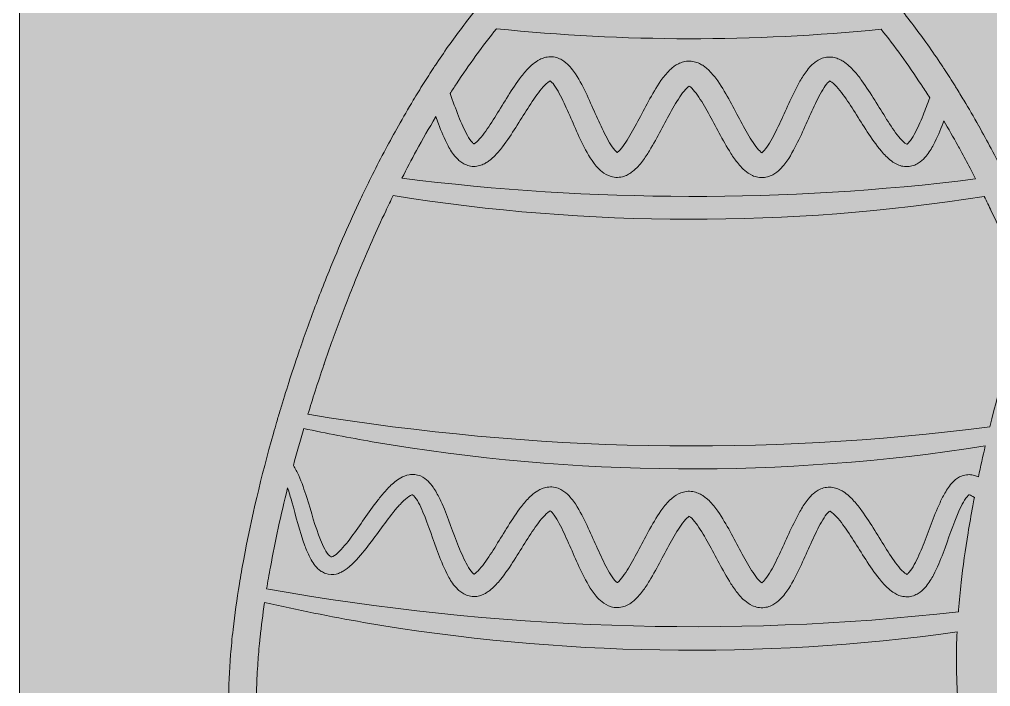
# Model space of a CAD drawing. Extents: x 254 to 755, y -942 to -58.
# Drawn here: x 254 to 423, y -826.3 to -710.1 of the extents above; entities that cross this region are included whole.
import ezdxf

# ---------------------------------------------------------------- set-up
doc = ezdxf.new("R2010")
doc.units = 0
doc.header["$MEASUREMENT"] = 0
doc.layers.add('Layer 1', color=7, linetype='Continuous', lineweight=0)

# ---------------------------------------------------------------- blocks, each defined once
blk = doc.blocks.new('Block_0')
at = {"layer": 'Layer 1', "true_color": 0xffdab2, "transparency": 33554687}
h = blk.add_hatch(color=41, dxfattribs=at)
h.dxf.hatch_style = 2
edge = h.paths.add_edge_path()
edge.add_spline(control_points=[(504.39, -90.05), (515.28, -90.05), (523.35, -98.96), (523.81, -109.5), (524.28, -120), (514.54, -128.94), (504.39, -128.94), (493.48, -128.94), (485.4, -120.03), (484.94, -109.5), (484.47, -99), (494.22, -90.05), (504.39, -90.05)], knot_values=[0, 0, 0, 0, 1, 1, 1, 2, 2, 2, 3, 3, 3, 4, 4, 4, 4], degree=3, periodic=0)
edge = h.paths.add_edge_path()
edge.add_spline(control_points=[(754.9, -238.7), (753.66, -204.71), (725.72, -177.56), (691.46, -177.56), (691.46, -177.56), (685.55, -177.56), (685.55, -177.56), (684.32, -146.16), (658.48, -121.11), (626.8, -121.11), (626.8, -121.11), (584.65, -121.11), (584.65, -121.11), (576.14, -84.71), (543.5, -57.62), (504.49, -57.62), (465.5, -57.62), (432.86, -84.71), (424.35, -121.11), (424.35, -121.11), (382.2, -121.11), (382.2, -121.11), (365.97, -121.11), (351.26, -127.7), (340.62, -138.33), (330.53, -148.44), (324.08, -162.27), (323.46, -177.56), (323.46, -177.56), (317.54, -177.56), (317.54, -177.56), (300, -177.56), (284.14, -184.66), (272.64, -196.16), (261.65, -207.14), (254.7, -222.09), (254.1, -238.7), (254.07, -239.48), (254.05, -240.25), (254.05, -241.05), (254.05, -241.05), (254.05, -914.85), (254.05, -914.85), (254.05, -930.06), (266.36, -942.38), (281.57, -942.38), (281.57, -942.38), (727.43, -942.38), (727.43, -942.38), (742.64, -942.38), (754.95, -930.06), (754.95, -914.85), (754.95, -914.85), (754.95, -241.05), (754.95, -241.05), (754.95, -240.25), (754.93, -239.48), (754.9, -238.7)], knot_values=[0, 0, 0, 0, 1, 1, 1, 2, 2, 2, 3, 3, 3, 4, 4, 4, 5, 5, 5, 6, 6, 6, 7, 7, 7, 8, 8, 8, 9, 9, 9, 10, 10, 10, 11, 11, 11, 12, 12, 12, 13, 13, 13, 14, 14, 14, 15, 15, 15, 16, 16, 16, 17, 17, 17, 18, 18, 18, 19, 19, 19, 19], degree=3, periodic=0)
at = {"layer": 'Layer 1'}
for points, knots in [([(754.9, -238.7), (753.66, -204.71), (725.72, -177.56), (691.46, -177.56), (691.46, -177.56), (685.55, -177.56), (685.55, -177.56), (684.32, -146.16), (658.48, -121.11), (626.8, -121.11), (626.8, -121.11), (584.65, -121.11), (584.65, -121.11), (576.14, -84.71), (543.5, -57.62), (504.49, -57.62), (465.5, -57.62), (432.86, -84.71), (424.35, -121.11), (424.35, -121.11), (382.2, -121.11), (382.2, -121.11), (365.97, -121.11), (351.26, -127.7), (340.62, -138.33), (330.53, -148.44), (324.08, -162.27), (323.46, -177.56), (323.46, -177.56), (317.54, -177.56), (317.54, -177.56), (300, -177.56), (284.14, -184.66), (272.64, -196.16), (261.65, -207.14), (254.7, -222.09), (254.1, -238.7), (254.07, -239.48), (254.05, -240.25), (254.05, -241.05), (254.05, -241.05), (254.05, -914.85), (254.05, -914.85), (254.05, -930.06), (266.36, -942.38), (281.57, -942.38), (281.57, -942.38), (727.43, -942.38), (727.43, -942.38), (742.64, -942.38), (754.95, -930.06), (754.95, -914.85), (754.95, -914.85), (754.95, -241.05), (754.95, -241.05), (754.95, -240.25), (754.93, -239.48), (754.9, -238.7)], [0, 0, 0, 0, 1, 1, 1, 2, 2, 2, 3, 3, 3, 4, 4, 4, 5, 5, 5, 6, 6, 6, 7, 7, 7, 8, 8, 8, 9, 9, 9, 10, 10, 10, 11, 11, 11, 12, 12, 12, 13, 13, 13, 14, 14, 14, 15, 15, 15, 16, 16, 16, 17, 17, 17, 18, 18, 18, 19, 19, 19, 19]), ([(717.95, -817.91), (717.76, -816.03), (717.52, -814.08), (717.24, -812.13), (716.17, -804.46), (714.44, -796.06), (712.17, -787.43), (712.06, -786.98), (711.94, -786.54), (711.82, -786.09), (711.48, -784.81), (711.12, -783.51), (710.75, -782.22), (710.59, -781.66), (710.43, -781.1), (710.27, -780.53), (710.27, -780.53), (709.77, -778.84), (709.77, -778.84), (709.71, -778.64), (709.64, -778.44), (709.59, -778.23), (709.53, -778.03), (709.46, -777.83), (709.41, -777.63), (709.07, -776.5), (708.71, -775.33), (708.31, -774.07), (708.18, -773.67), (708.05, -773.27), (707.93, -772.87), (707.31, -770.95), (706.67, -769.03), (706.02, -767.15), (705.82, -766.57), (705.61, -765.99), (705.41, -765.41), (704.86, -763.86), (704.31, -762.33), (703.73, -760.8), (701.2, -754.01), (698.45, -747.49), (695.59, -741.42), (695.38, -740.99), (695.18, -740.57), (694.98, -740.14), (694.51, -739.17), (694.03, -738.2), (693.56, -737.25), (692.77, -735.66), (691.97, -734.11), (691.15, -732.59), (690.49, -731.33), (689.77, -730.02), (689.02, -728.68), (689.01, -728.66), (689, -728.65), (688.99, -728.63), (688.14, -727.12), (687.28, -725.65), (686.43, -724.22), (685.97, -723.47), (685.53, -722.74), (685.08, -722.02), (685.02, -721.92), (684.95, -721.82), (684.89, -721.72), (684.28, -720.74), (683.67, -719.78), (683.06, -718.86), (682.96, -718.7), (682.86, -718.55), (682.75, -718.39), (682.69, -718.28), (682.61, -718.18), (682.55, -718.07), (680.94, -715.65), (679.33, -713.37), (677.7, -711.23), (676.84, -710.09), (675.97, -708.99), (675.11, -707.92), (663.24, -693.39), (650.97, -686.04), (638.52, -686.04), (624.37, -686.04), (612, -695.67), (602.03, -707.81), (601.15, -708.89), (600.28, -710), (599.43, -711.12), (597.78, -713.28), (596.21, -715.5), (594.72, -717.73), (594.54, -717.98), (594.38, -718.24), (594.21, -718.49), (593.59, -719.42), (593, -720.35), (592.42, -721.28), (591.8, -722.25), (591.21, -723.22), (590.63, -724.19), (589.72, -725.7), (588.85, -727.19), (588.02, -728.67), (587.26, -730.03), (586.53, -731.38), (585.83, -732.69), (585.02, -734.21), (584.26, -735.69), (583.54, -737.12), (583.06, -738.09), (582.59, -739.04), (582.15, -739.97), (581.91, -740.45), (581.68, -740.94), (581.45, -741.42), (579.96, -744.57), (578.5, -747.86), (577.08, -751.24), (576.66, -750.07), (576.24, -748.91), (575.81, -747.74), (573.1, -740.49), (570.13, -733.39), (566.95, -726.67), (565.54, -723.69), (563.93, -720.46), (562.13, -717.07), (561.38, -715.67), (560.61, -714.25), (559.8, -712.81), (558.39, -710.32), (556.9, -707.77), (555.31, -705.23), (554.48, -703.91), (553.63, -702.58), (552.76, -701.26), (549.63, -696.57), (546.21, -691.95), (542.49, -687.67), (542.49, -687.67), (546.36, -678.42), (546.36, -678.42), (546.36, -678.42), (546.38, -678.39), (546.38, -678.39), (548.71, -673.02), (552.26, -663.41), (552.92, -661.61), (555.06, -664.06), (557.41, -666.15), (559.89, -667.39), (566.19, -670.54), (566.64, -660.64), (566.64, -660.64), (567.99, -632.28), (556.74, -629.58), (556.74, -629.58), (539.19, -622.83), (526.58, -632.73), (526.58, -632.73), (521.91, -635.76), (517.59, -654.21), (515.06, -667.88), (511.66, -666.83), (508.13, -666.25), (504.5, -666.25), (499.44, -666.25), (494.58, -667.37), (489.96, -669.34), (480.87, -636.37), (468.11, -614.09), (457.49, -604.94), (444.43, -593.69), (442.63, -613.04), (442.63, -613.04), (440.57, -642.62), (458.21, -685.32), (461.3, -692.54), (461.44, -692.86), (461.66, -693.11), (461.92, -693.3), (453.39, -704.43), (446.65, -716.96), (442.06, -726.67), (439.97, -731.08), (437.97, -735.65), (436.08, -740.32), (435.48, -741.81), (434.89, -743.3), (434.31, -744.81), (433.49, -746.94), (432.69, -749.09), (431.92, -751.25), (430.5, -747.86), (429.04, -744.58), (427.55, -741.42), (427.35, -740.99), (427.14, -740.57), (426.94, -740.14), (426.47, -739.17), (425.99, -738.2), (425.52, -737.25), (424.73, -735.66), (423.93, -734.11), (423.12, -732.59), (422.45, -731.33), (421.73, -730.02), (420.98, -728.68), (420.97, -728.66), (420.96, -728.65), (420.95, -728.63), (420.11, -727.12), (419.24, -725.65), (418.39, -724.22), (417.94, -723.47), (417.49, -722.74), (417.04, -722.02), (416.98, -721.92), (416.91, -721.82), (416.85, -721.72), (416.24, -720.74), (415.63, -719.78), (415.02, -718.86), (414.92, -718.7), (414.82, -718.55), (414.72, -718.39), (414.65, -718.28), (414.58, -718.18), (414.51, -718.07), (412.91, -715.65), (411.29, -713.37), (409.66, -711.23), (408.8, -710.09), (407.93, -708.99), (407.07, -707.92), (395.2, -693.39), (382.93, -686.04), (370.48, -686.04), (356.33, -686.04), (343.96, -695.67), (334, -707.81), (333.11, -708.89), (332.24, -710), (331.39, -711.12), (329.74, -713.28), (328.17, -715.5), (326.68, -717.73), (326.51, -717.98), (326.34, -718.24), (326.17, -718.49), (325.56, -719.42), (324.96, -720.35), (324.38, -721.28), (323.76, -722.25), (323.17, -723.22), (322.59, -724.19), (321.69, -725.7), (320.82, -727.19), (319.99, -728.67), (319.22, -730.03), (318.49, -731.38), (317.79, -732.69), (316.98, -734.21), (316.22, -735.69), (315.5, -737.12), (315.02, -738.09), (314.55, -739.04), (314.11, -739.97), (313.87, -740.45), (313.64, -740.94), (313.41, -741.42), (311.53, -745.41), (309.68, -749.63), (307.92, -753.97), (307.36, -755.37), (306.8, -756.76), (306.29, -758.1), (305.27, -760.73), (304.32, -763.33), (303.45, -765.81), (303.32, -766.17), (303.2, -766.53), (303.07, -766.89), (302.72, -767.91), (302.37, -768.94), (302.03, -769.96), (301.73, -770.87), (301.42, -771.79), (301.12, -772.71), (300.61, -774.3), (300.12, -775.89), (299.64, -777.48), (299.58, -777.67), (299.52, -777.86), (299.47, -778.06), (299.23, -778.8), (299.01, -779.55), (298.8, -780.29), (298.61, -780.92), (298.43, -781.55), (298.25, -782.19), (296.13, -789.69), (294.37, -797.11), (293.07, -804.1), (292.79, -805.6), (292.54, -807.04), (292.32, -808.38), (291.89, -811.08), (291.52, -813.75), (291.22, -816.33), (291.04, -817.94), (290.9, -819.36), (290.8, -820.69), (290.57, -823.55), (290.45, -826.29), (290.45, -828.85), (290.45, -837.06), (291.67, -845.15), (294.08, -852.9), (294.63, -854.68), (295.25, -856.46), (295.94, -858.22), (297.09, -861.19), (298.44, -864.1), (299.94, -866.91), (300.15, -867.31), (300.36, -867.71), (300.59, -868.11), (301.06, -868.97), (301.57, -869.84), (302.09, -870.71), (302.63, -871.6), (303.18, -872.48), (303.76, -873.36), (303.99, -873.97), (304.25, -874.58), (304.57, -875.2), (304.92, -875.86), (305.3, -876.54), (305.98, -877.2), (306.17, -877.36), (306.36, -877.53), (306.57, -877.67), (306.72, -877.75), (306.85, -877.84), (307, -877.91), (307, -877.92), (307, -877.92), (307, -877.92), (308.29, -879.62), (309.64, -881.25), (311.05, -882.83), (312.13, -884.04), (313.24, -885.22), (314.39, -886.36), (329.22, -901.07), (349.27, -909.52), (370.48, -909.52), (390.7, -909.52), (410.01, -901.87), (424.85, -887.99), (425.34, -887.53), (425.83, -887.07), (426.3, -886.59), (427.49, -885.43), (428.63, -884.23), (429.74, -883), (431.13, -881.46), (432.45, -879.88), (433.69, -878.26), (433.69, -878.26), (433.69, -878.25), (433.69, -878.25), (433.89, -878), (434.08, -877.75), (434.27, -877.5), (434.7, -876.95), (435.1, -876.39), (435.5, -875.83), (451.52, -896.54), (476.49, -909.89), (504.5, -909.89), (532.34, -909.89), (557.18, -896.71), (573.19, -876.21), (573.42, -876.54), (573.68, -876.88), (574.02, -877.2), (574.21, -877.36), (574.4, -877.53), (574.61, -877.67), (574.76, -877.75), (574.89, -877.84), (575.03, -877.91), (575.03, -877.92), (575.04, -877.92), (575.04, -877.92), (576.33, -879.62), (577.67, -881.25), (579.08, -882.83), (580.17, -884.04), (581.28, -885.22), (582.43, -886.36), (597.26, -901.07), (617.3, -909.52), (638.52, -909.52), (658.73, -909.52), (678.04, -901.87), (692.89, -887.99), (693.38, -887.53), (693.86, -887.07), (694.34, -886.59), (695.52, -885.43), (696.67, -884.23), (697.78, -883), (699.17, -881.46), (700.49, -879.88), (701.73, -878.26), (701.73, -878.26), (701.73, -878.25), (701.73, -878.25), (701.93, -878), (702.12, -877.75), (702.31, -877.5), (703.22, -876.31), (704.09, -875.09), (704.92, -873.85), (705.58, -872.87), (706.22, -871.87), (706.82, -870.85), (706.99, -870.58), (707.16, -870.31), (707.32, -870.04), (707.32, -870.03), (707.32, -870.03), (707.32, -870.02), (707.91, -869.04), (708.47, -868.05), (709, -867.05), (714.2, -857.34), (717.4, -846.58), (718.29, -835.39), (718.46, -833.31), (718.54, -831.15), (718.55, -828.99), (718.55, -828.99), (718.55, -828.85), (718.55, -828.85), (718.55, -825.54), (718.35, -821.86), (717.95, -817.91)], [0, 0, 0, 0, 1, 1, 1, 2, 2, 2, 3, 3, 3, 4, 4, 4, 5, 5, 5, 6, 6, 6, 7, 7, 7, 8, 8, 8, 9, 9, 9, 10, 10, 10, 11, 11, 11, 12, 12, 12, 13, 13, 13, 14, 14, 14, 15, 15, 15, 16, 16, 16, 17, 17, 17, 18, 18, 18, 19, 19, 19, 20, 20, 20, 21, 21, 21, 22, 22, 22, 23, 23, 23, 24, 24, 24, 25, 25, 25, 26, 26, 26, 27, 27, 27, 28, 28, 28, 29, 29, 29, 30, 30, 30, 31, 31, 31, 32, 32, 32, 33, 33, 33, 34, 34, 34, 35, 35, 35, 36, 36, 36, 37, 37, 37, 38, 38, 38, 39, 39, 39, 40, 40, 40, 41, 41, 41, 42, 42, 42, 43, 43, 43, 44, 44, 44, 45, 45, 45, 46, 46, 46, 47, 47, 47, 48, 48, 48, 49, 49, 49, 50, 50, 50, 51, 51, 51, 52, 52, 52, 53, 53, 53, 54, 54, 54, 55, 55, 55, 56, 56, 56, 57, 57, 57, 58, 58, 58, 59, 59, 59, 60, 60, 60, 61, 61, 61, 62, 62, 62, 63, 63, 63, 64, 64, 64, 65, 65, 65, 66, 66, 66, 67, 67, 67, 68, 68, 68, 69, 69, 69, 70, 70, 70, 71, 71, 71, 72, 72, 72, 73, 73, 73, 74, 74, 74, 75, 75, 75, 76, 76, 76, 77, 77, 77, 78, 78, 78, 79, 79, 79, 80, 80, 80, 81, 81, 81, 82, 82, 82, 83, 83, 83, 84, 84, 84, 85, 85, 85, 86, 86, 86, 87, 87, 87, 88, 88, 88, 89, 89, 89, 90, 90, 90, 91, 91, 91, 92, 92, 92, 93, 93, 93, 94, 94, 94, 95, 95, 95, 96, 96, 96, 97, 97, 97, 98, 98, 98, 99, 99, 99, 100, 100, 100, 101, 101, 101, 102, 102, 102, 103, 103, 103, 104, 104, 104, 105, 105, 105, 106, 106, 106, 107, 107, 107, 108, 108, 108, 109, 109, 109, 110, 110, 110, 111, 111, 111, 112, 112, 112, 113, 113, 113, 114, 114, 114, 115, 115, 115, 116, 116, 116, 117, 117, 117, 118, 118, 118, 119, 119, 119, 120, 120, 120, 121, 121, 121, 122, 122, 122, 123, 123, 123, 124, 124, 124, 125, 125, 125, 126, 126, 126, 127, 127, 127, 128, 128, 128, 129, 129, 129, 130, 130, 130, 131, 131, 131, 132, 132, 132, 133, 133, 133, 134, 134, 134, 135, 135, 135, 136, 136, 136, 137, 137, 137, 138, 138, 138, 139, 139, 139, 140, 140, 140, 141, 141, 141, 142, 142, 142, 143, 143, 143, 144, 144, 144, 145, 145, 145, 146, 146, 146, 147, 147, 147, 148, 148, 148, 149, 149, 149, 150, 150, 150, 151, 151, 151, 151]), ([(330.09, -721.35), (331.21, -719.64), (332.34, -718.01), (333.49, -716.44), (334.68, -714.8), (335.87, -713.23), (337.07, -711.75), (359.3, -714.05), (381.76, -714.08), (403.99, -711.85), (405.16, -713.3), (406.33, -714.83), (407.49, -716.44), (408.65, -718.04), (409.8, -719.71), (410.95, -721.46), (410.99, -721.52), (411.03, -721.58), (411.07, -721.64), (411.53, -722.34), (411.99, -723.06), (412.45, -723.79), (412.06, -724.8), (411.69, -725.81), (411.29, -726.8), (410.82, -727.98), (410.32, -729.14), (409.76, -730.16), (409.48, -730.67), (409.18, -731.13), (408.89, -731.47), (408.74, -731.65), (408.6, -731.78), (408.51, -731.84), (408.49, -731.85), (408.48, -731.86), (408.46, -731.86), (408.39, -731.83), (408.27, -731.76), (408.13, -731.65), (407.81, -731.4), (407.42, -731), (407.06, -730.56), (406.33, -729.67), (405.64, -728.6), (404.95, -727.53), (403.57, -725.36), (402.27, -723.07), (400.64, -720.8), (400.23, -720.23), (399.77, -719.66), (399.27, -719.1), (398.76, -718.53), (398.19, -717.96), (397.36, -717.43), (397.25, -717.36), (397.16, -717.3), (397.04, -717.24), (397.04, -717.24), (396.67, -717.06), (396.67, -717.06), (396.43, -716.93), (396.12, -716.85), (395.81, -716.78), (395.52, -716.69), (395.12, -716.69), (394.78, -716.69), (394.43, -716.71), (394.02, -716.78), (393.71, -716.91), (393.42, -717.02), (393.09, -717.16), (392.88, -717.32), (392.88, -717.32), (392.52, -717.55), (392.52, -717.55), (392.41, -717.63), (392.33, -717.71), (392.23, -717.79), (392.23, -717.79), (391.96, -718.04), (391.96, -718.04), (391.96, -718.04), (391.72, -718.28), (391.72, -718.28), (391.57, -718.44), (391.42, -718.61), (391.3, -718.76), (390.77, -719.41), (390.38, -720.04), (390.01, -720.66), (389.64, -721.28), (389.33, -721.9), (389.01, -722.51), (388.4, -723.74), (387.85, -724.96), (387.3, -726.15), (386.76, -727.35), (386.22, -728.52), (385.66, -729.65), (385.11, -730.77), (384.51, -731.85), (383.88, -732.67), (383.65, -732.98), (383.38, -733.23), (383.22, -733.35), (383.04, -733.22), (382.73, -732.91), (382.45, -732.56), (382.12, -732.17), (381.78, -731.68), (381.46, -731.17), (380.16, -729.12), (379.01, -726.75), (377.72, -724.41), (377.06, -723.22), (376.38, -722.03), (375.55, -720.83), (375.11, -720.24), (374.66, -719.63), (374.05, -719.02), (374.05, -719.02), (373.54, -718.57), (373.54, -718.57), (373.34, -718.41), (373.15, -718.27), (372.94, -718.12), (372.69, -717.98), (372.46, -717.85), (372.18, -717.72), (372.03, -717.67), (371.87, -717.61), (371.72, -717.56), (371.57, -717.51), (371.41, -717.47), (371.21, -717.45), (370.51, -717.31), (369.7, -717.44), (369.12, -717.67), (368.96, -717.73), (368.82, -717.8), (368.71, -717.86), (368.71, -717.86), (368.33, -718.07), (368.33, -718.07), (368.09, -718.21), (367.91, -718.36), (367.7, -718.51), (366.97, -719.12), (366.48, -719.73), (366.01, -720.33), (365.11, -721.55), (364.43, -722.74), (363.76, -723.93), (362.45, -726.29), (361.31, -728.65), (360.04, -730.77), (359.72, -731.28), (359.39, -731.79), (359.05, -732.23), (358.73, -732.67), (358.38, -733.06), (358.11, -733.27), (358.1, -733.28), (358.09, -733.29), (358.07, -733.3), (357.96, -733.22), (357.8, -733.09), (357.66, -732.9), (357.04, -732.19), (356.43, -731.09), (355.88, -729.99), (355.32, -728.88), (354.8, -727.7), (354.26, -726.52), (353.72, -725.32), (353.18, -724.11), (352.6, -722.88), (352, -721.65), (351.37, -720.4), (350.46, -719.13), (349.97, -718.5), (349.45, -717.81), (348.44, -717.19), (348.19, -717.04), (347.86, -716.9), (347.54, -716.79), (347.18, -716.71), (346.79, -716.61), (346.44, -716.64), (346.26, -716.64), (346.08, -716.66), (345.9, -716.68), (345.74, -716.71), (345.59, -716.75), (345.43, -716.79), (345.1, -716.87), (344.86, -716.99), (344.61, -717.11), (343.64, -717.6), (343.05, -718.19), (342.5, -718.76), (341.96, -719.32), (341.52, -719.89), (341.09, -720.46), (339.43, -722.74), (338.13, -725.03), (336.75, -727.22), (336.07, -728.31), (335.38, -729.37), (334.66, -730.3), (334.3, -730.75), (333.93, -731.17), (333.59, -731.48), (333.51, -731.54), (333.42, -731.62), (333.35, -731.68), (333.28, -731.71), (333.2, -731.79), (333.16, -731.8), (333.16, -731.8), (333.14, -731.8), (333.13, -731.81), (333.11, -731.79), (333.08, -731.78), (333.05, -731.75), (332.99, -731.68), (332.93, -731.65), (332.86, -731.57), (332.58, -731.28), (332.27, -730.81), (332, -730.32), (331.43, -729.33), (330.94, -728.16), (330.47, -726.98), (329.96, -725.7), (329.49, -724.39), (328.98, -723.06), (329.35, -722.48), (329.72, -721.91), (330.09, -721.35)], [0, 0, 0, 0, 1, 1, 1, 2, 2, 2, 3, 3, 3, 4, 4, 4, 5, 5, 5, 6, 6, 6, 7, 7, 7, 8, 8, 8, 9, 9, 9, 10, 10, 10, 11, 11, 11, 12, 12, 12, 13, 13, 13, 14, 14, 14, 15, 15, 15, 16, 16, 16, 17, 17, 17, 18, 18, 18, 19, 19, 19, 20, 20, 20, 21, 21, 21, 22, 22, 22, 23, 23, 23, 24, 24, 24, 25, 25, 25, 26, 26, 26, 27, 27, 27, 28, 28, 28, 29, 29, 29, 30, 30, 30, 31, 31, 31, 32, 32, 32, 33, 33, 33, 34, 34, 34, 35, 35, 35, 36, 36, 36, 37, 37, 37, 38, 38, 38, 39, 39, 39, 40, 40, 40, 41, 41, 41, 42, 42, 42, 43, 43, 43, 44, 44, 44, 45, 45, 45, 46, 46, 46, 47, 47, 47, 48, 48, 48, 49, 49, 49, 50, 50, 50, 51, 51, 51, 52, 52, 52, 53, 53, 53, 54, 54, 54, 55, 55, 55, 56, 56, 56, 57, 57, 57, 58, 58, 58, 59, 59, 59, 60, 60, 60, 61, 61, 61, 62, 62, 62, 63, 63, 63, 64, 64, 64, 65, 65, 65, 66, 66, 66, 67, 67, 67, 68, 68, 68, 69, 69, 69, 70, 70, 70, 71, 71, 71, 72, 72, 72, 73, 73, 73, 74, 74, 74, 75, 75, 75, 76, 76, 76, 77, 77, 77, 78, 78, 78, 79, 79, 79, 80, 80, 80, 80]), ([(323.14, -732.96), (324.23, -730.97), (325.33, -729.04), (326.44, -727.17), (326.46, -727.14), (326.48, -727.1), (326.51, -727.06), (326.66, -727.48), (326.81, -727.91), (326.97, -728.33), (327.45, -729.59), (327.95, -730.86), (328.66, -732.17), (329.02, -732.82), (329.41, -733.49), (330.02, -734.17), (330.17, -734.33), (330.36, -734.51), (330.53, -734.67), (330.72, -734.84), (330.97, -735), (331.19, -735.16), (331.45, -735.3), (331.74, -735.45), (332.05, -735.55), (332.39, -735.63), (332.72, -735.74), (333.1, -735.72), (333.28, -735.72), (333.47, -735.71), (333.65, -735.69), (333.81, -735.66), (333.97, -735.62), (334.13, -735.59), (334.47, -735.51), (334.68, -735.38), (334.95, -735.26), (335.2, -735.13), (335.38, -735), (335.6, -734.87), (335.8, -734.73), (335.96, -734.6), (336.13, -734.45), (336.79, -733.9), (337.28, -733.33), (337.75, -732.76), (338.65, -731.64), (339.42, -730.49), (340.14, -729.37), (341.59, -727.13), (342.9, -724.85), (344.36, -722.91), (344.72, -722.43), (345.1, -721.96), (345.46, -721.59), (345.82, -721.22), (346.21, -720.91), (346.41, -720.8), (346.56, -720.93), (346.85, -721.22), (347.1, -721.57), (347.71, -722.44), (348.28, -723.54), (348.81, -724.69), (349.35, -725.82), (349.87, -727.01), (350.4, -728.22), (350.92, -729.43), (351.47, -730.66), (352.08, -731.89), (352.72, -733.13), (353.35, -734.38), (354.42, -735.67), (354.71, -736), (355.02, -736.33), (355.43, -736.65), (355.82, -736.97), (356.36, -737.29), (357.01, -737.5), (357.36, -737.58), (357.73, -737.65), (358.11, -737.64), (358.5, -737.62), (358.9, -737.58), (359.21, -737.46), (359.36, -737.41), (359.54, -737.35), (359.68, -737.29), (359.68, -737.29), (360.06, -737.08), (360.06, -737.08), (360.34, -736.94), (360.52, -736.79), (360.74, -736.63), (361.5, -736.02), (362, -735.41), (362.47, -734.8), (362.93, -734.19), (363.31, -733.6), (363.68, -733), (365.12, -730.62), (366.27, -728.24), (367.52, -726.02), (368.13, -724.91), (368.78, -723.83), (369.45, -722.93), (369.78, -722.5), (370.14, -722.1), (370.42, -721.88), (370.48, -721.84), (370.55, -721.77), (370.59, -721.76), (370.6, -721.76), (370.61, -721.76), (370.61, -721.76), (370.67, -721.81), (370.73, -721.85), (370.8, -721.9), (370.8, -721.9), (371.03, -722.1), (371.03, -722.1), (371.35, -722.43), (371.7, -722.86), (372.03, -723.32), (372.7, -724.28), (373.33, -725.36), (373.95, -726.48), (375.21, -728.72), (376.35, -731.1), (377.86, -733.48), (378.25, -734.08), (378.65, -734.68), (379.16, -735.29), (379.67, -735.88), (380.22, -736.52), (381.2, -737.1), (381.2, -737.1), (381.59, -737.3), (381.59, -737.3), (381.72, -737.37), (381.9, -737.43), (382.05, -737.48), (382.22, -737.52), (382.37, -737.58), (382.56, -737.61), (382.74, -737.64), (382.93, -737.66), (383.13, -737.66), (383.51, -737.69), (383.86, -737.61), (384.22, -737.54), (384.52, -737.44), (384.87, -737.32), (385.12, -737.18), (386.16, -736.59), (386.73, -735.91), (387.24, -735.27), (388.2, -734), (388.85, -732.76), (389.47, -731.53), (390.08, -730.3), (390.61, -729.08), (391.14, -727.88), (391.68, -726.68), (392.2, -725.5), (392.75, -724.37), (393.03, -723.82), (393.31, -723.26), (393.61, -722.75), (393.9, -722.24), (394.21, -721.76), (394.51, -721.38), (394.71, -721.12), (394.93, -720.93), (395.05, -720.84), (395.07, -720.85), (395.08, -720.85), (395.09, -720.86), (395.13, -720.87), (395.16, -720.9), (395.2, -720.93), (395.48, -721.09), (395.87, -721.44), (396.24, -721.84), (396.61, -722.26), (396.98, -722.71), (397.35, -723.21), (398.8, -725.18), (400.11, -727.46), (401.59, -729.7), (402.34, -730.82), (403.09, -731.96), (404.05, -733.09), (404.53, -733.64), (405.04, -734.21), (405.77, -734.76), (406.13, -735.03), (406.56, -735.3), (407.1, -735.51), (407.38, -735.62), (407.71, -735.7), (408.04, -735.75), (408.4, -735.76), (408.78, -735.79), (409.11, -735.7), (409.27, -735.67), (409.45, -735.62), (409.61, -735.58), (409.76, -735.52), (409.9, -735.46), (410.05, -735.4), (410.35, -735.26), (410.56, -735.11), (410.78, -734.94), (411.22, -734.62), (411.54, -734.28), (411.82, -733.95), (412.37, -733.28), (412.76, -732.62), (413.1, -731.97), (413.78, -730.68), (414.29, -729.41), (414.77, -728.16), (414.81, -728.04), (414.86, -727.92), (414.9, -727.81), (415.71, -729.18), (416.54, -730.62), (417.36, -732.11), (417.52, -732.4), (417.69, -732.7), (417.85, -733.01), (418.39, -734), (418.94, -735.01), (419.47, -736.03), (419.79, -736.65), (420.11, -737.28), (420.44, -737.91), (387.31, -742.04), (353.72, -741.9), (320.6, -737.79), (321.44, -736.14), (322.28, -734.53), (323.14, -732.96)], [0, 0, 0, 0, 1, 1, 1, 2, 2, 2, 3, 3, 3, 4, 4, 4, 5, 5, 5, 6, 6, 6, 7, 7, 7, 8, 8, 8, 9, 9, 9, 10, 10, 10, 11, 11, 11, 12, 12, 12, 13, 13, 13, 14, 14, 14, 15, 15, 15, 16, 16, 16, 17, 17, 17, 18, 18, 18, 19, 19, 19, 20, 20, 20, 21, 21, 21, 22, 22, 22, 23, 23, 23, 24, 24, 24, 25, 25, 25, 26, 26, 26, 27, 27, 27, 28, 28, 28, 29, 29, 29, 30, 30, 30, 31, 31, 31, 32, 32, 32, 33, 33, 33, 34, 34, 34, 35, 35, 35, 36, 36, 36, 37, 37, 37, 38, 38, 38, 39, 39, 39, 40, 40, 40, 41, 41, 41, 42, 42, 42, 43, 43, 43, 44, 44, 44, 45, 45, 45, 46, 46, 46, 47, 47, 47, 48, 48, 48, 49, 49, 49, 50, 50, 50, 51, 51, 51, 52, 52, 52, 53, 53, 53, 54, 54, 54, 55, 55, 55, 56, 56, 56, 57, 57, 57, 58, 58, 58, 59, 59, 59, 60, 60, 60, 61, 61, 61, 62, 62, 62, 63, 63, 63, 64, 64, 64, 65, 65, 65, 66, 66, 66, 67, 67, 67, 68, 68, 68, 69, 69, 69, 70, 70, 70, 71, 71, 71, 72, 72, 72, 73, 73, 73, 74, 74, 74, 75, 75, 75, 76, 76, 76, 77, 77, 77, 78, 78, 78, 79, 79, 79, 80, 80, 80, 81, 81, 81, 81]), ([(305.51, -774.84), (306, -773.32), (306.5, -771.8), (307.02, -770.28), (307.04, -770.22), (307.06, -770.16), (307.08, -770.1), (307.55, -768.71), (308.02, -767.36), (308.48, -766.09), (308.54, -765.94), (308.6, -765.78), (308.65, -765.63), (309.55, -763.13), (310.48, -760.65), (311.42, -758.27), (311.93, -756.97), (312.48, -755.6), (313.12, -754.07), (314.63, -750.41), (316.2, -746.85), (317.79, -743.49), (318.22, -742.58), (318.65, -741.69), (319.08, -740.81), (353.08, -746.25), (387.94, -746.29), (421.95, -740.96), (422.36, -741.8), (422.77, -742.64), (423.17, -743.49), (425.39, -748.17), (427.51, -753.09), (429.52, -758.2), (426.97, -765.85), (424.75, -773.55), (422.91, -781.04), (383.53, -786.21), (343.44, -785.31), (304.25, -778.87), (304.66, -777.53), (305.08, -776.19), (305.51, -774.84)], [0, 0, 0, 0, 1, 1, 1, 2, 2, 2, 3, 3, 3, 4, 4, 4, 5, 5, 5, 6, 6, 6, 7, 7, 7, 8, 8, 8, 9, 9, 9, 10, 10, 10, 11, 11, 11, 12, 12, 12, 13, 13, 13, 14, 14, 14, 14]), ([(301.73, -787.76), (302.29, -785.63), (302.89, -783.49), (303.52, -781.34), (307.47, -782.19), (311.45, -782.93), (315.43, -783.65), (350.64, -789.69), (386.83, -789.93), (422.12, -784.38), (421.7, -786.19), (421.31, -787.98), (420.94, -789.75), (420.71, -789.65), (420.47, -789.57), (420.2, -789.5), (419.9, -789.44), (419.64, -789.36), (419.31, -789.37), (419.14, -789.37), (418.98, -789.38), (418.82, -789.39), (418.66, -789.42), (418.48, -789.46), (418.32, -789.51), (417.96, -789.59), (417.73, -789.74), (417.45, -789.89), (417.19, -790.04), (417.01, -790.2), (416.79, -790.36), (416.05, -791.03), (415.63, -791.7), (415.23, -792.34), (414.85, -792.99), (414.52, -793.62), (414.24, -794.25), (413.08, -796.79), (412.25, -799.28), (411.29, -801.66), (410.82, -802.85), (410.32, -804.01), (409.76, -805.03), (409.48, -805.54), (409.18, -806), (408.89, -806.34), (408.74, -806.51), (408.6, -806.64), (408.51, -806.71), (408.49, -806.72), (408.48, -806.73), (408.46, -806.74), (408.39, -806.7), (408.27, -806.63), (408.13, -806.52), (407.81, -806.27), (407.42, -805.87), (407.06, -805.42), (406.33, -804.53), (405.64, -803.47), (404.95, -802.4), (403.57, -800.23), (402.27, -797.94), (400.64, -795.66), (400.23, -795.1), (399.77, -794.53), (399.27, -793.96), (398.76, -793.4), (398.19, -792.83), (397.36, -792.3), (397.25, -792.23), (397.16, -792.17), (397.04, -792.11), (397.04, -792.11), (396.67, -791.93), (396.67, -791.93), (396.43, -791.81), (396.12, -791.72), (395.81, -791.64), (395.52, -791.56), (395.12, -791.56), (394.78, -791.56), (394.43, -791.59), (394.02, -791.65), (393.71, -791.77), (393.42, -791.89), (393.09, -792.04), (392.88, -792.19), (392.88, -792.19), (392.52, -792.43), (392.52, -792.43), (392.41, -792.51), (392.33, -792.58), (392.23, -792.66), (392.23, -792.66), (391.96, -792.91), (391.96, -792.91), (391.96, -792.91), (391.72, -793.15), (391.72, -793.15), (391.57, -793.31), (391.42, -793.48), (391.3, -793.63), (390.77, -794.28), (390.38, -794.9), (390.01, -795.53), (389.64, -796.15), (389.33, -796.77), (389.01, -797.39), (388.4, -798.61), (387.85, -799.82), (387.3, -801.02), (386.76, -802.21), (386.22, -803.39), (385.66, -804.52), (385.11, -805.63), (384.51, -806.72), (383.88, -807.53), (383.65, -807.85), (383.38, -808.1), (383.22, -808.21), (383.04, -808.09), (382.73, -807.79), (382.45, -807.44), (382.12, -807.04), (381.78, -806.55), (381.46, -806.04), (380.16, -803.99), (379.01, -801.62), (377.72, -799.27), (377.06, -798.1), (376.38, -796.91), (375.55, -795.7), (375.11, -795.11), (374.66, -794.5), (374.05, -793.89), (374.05, -793.89), (373.54, -793.44), (373.54, -793.44), (373.34, -793.28), (373.15, -793.13), (372.94, -792.99), (372.69, -792.86), (372.46, -792.72), (372.18, -792.59), (372.03, -792.54), (371.87, -792.48), (371.72, -792.43), (371.57, -792.38), (371.41, -792.34), (371.21, -792.32), (370.51, -792.18), (369.7, -792.31), (369.12, -792.55), (368.96, -792.6), (368.82, -792.66), (368.71, -792.73), (368.71, -792.73), (368.33, -792.94), (368.33, -792.94), (368.09, -793.08), (367.91, -793.23), (367.7, -793.39), (366.97, -793.99), (366.48, -794.61), (366.01, -795.21), (365.11, -796.41), (364.43, -797.61), (363.76, -798.79), (362.45, -801.16), (361.31, -803.52), (360.04, -805.64), (359.72, -806.15), (359.39, -806.66), (359.05, -807.1), (358.73, -807.53), (358.38, -807.93), (358.11, -808.14), (358.1, -808.14), (358.08, -808.16), (358.06, -808.17), (357.95, -808.09), (357.8, -807.95), (357.66, -807.77), (357.04, -807.05), (356.43, -805.96), (355.88, -804.87), (355.32, -803.75), (354.8, -802.58), (354.26, -801.38), (353.72, -800.19), (353.18, -798.98), (352.6, -797.75), (352, -796.52), (351.37, -795.28), (350.46, -794), (349.97, -793.37), (349.45, -792.68), (348.44, -792.05), (348.19, -791.9), (347.86, -791.76), (347.54, -791.66), (347.18, -791.57), (346.79, -791.49), (346.44, -791.51), (346.26, -791.52), (346.08, -791.53), (345.9, -791.55), (345.74, -791.57), (345.59, -791.62), (345.43, -791.66), (345.1, -791.74), (344.86, -791.86), (344.61, -791.97), (343.64, -792.47), (343.05, -793.06), (342.5, -793.62), (341.96, -794.19), (341.52, -794.76), (341.09, -795.33), (339.43, -797.61), (338.13, -799.9), (336.75, -802.09), (336.07, -803.18), (335.38, -804.24), (334.66, -805.17), (334.3, -805.62), (333.93, -806.05), (333.59, -806.35), (333.51, -806.41), (333.42, -806.5), (333.35, -806.55), (333.28, -806.58), (333.2, -806.65), (333.16, -806.67), (333.16, -806.67), (333.14, -806.68), (333.14, -806.68), (333.14, -806.68), (333.13, -806.68), (333.13, -806.68), (333.11, -806.66), (333.08, -806.65), (333.05, -806.62), (332.99, -806.55), (332.93, -806.51), (332.86, -806.44), (332.58, -806.15), (332.27, -805.68), (332, -805.19), (331.43, -804.19), (330.94, -803.03), (330.47, -801.85), (329.52, -799.47), (328.69, -796.96), (327.59, -794.43), (327.31, -793.81), (326.99, -793.16), (326.63, -792.52), (326.26, -791.87), (325.85, -791.21), (325.18, -790.53), (324.85, -790.2), (324.4, -789.86), (323.82, -789.59), (323.53, -789.48), (323.15, -789.37), (322.83, -789.35), (322.51, -789.33), (322.16, -789.32), (321.88, -789.39), (320.7, -789.62), (319.98, -790.16), (319.35, -790.65), (318.72, -791.16), (318.22, -791.69), (317.75, -792.22), (317.27, -792.75), (316.84, -793.28), (316.41, -793.82), (315.58, -794.91), (314.81, -795.99), (314.05, -797.08), (313.3, -798.16), (312.56, -799.23), (311.8, -800.25), (311.05, -801.26), (310.25, -802.25), (309.44, -803), (309.06, -803.37), (308.61, -803.66), (308.43, -803.69), (308.41, -803.69), (308.38, -803.7), (308.37, -803.7), (308.37, -803.7), (308.37, -803.71), (308.37, -803.71), (308.37, -803.72), (308.37, -803.72), (308.37, -803.72), (308.35, -803.7), (308.35, -803.7), (308.34, -803.7), (308.32, -803.73), (308.27, -803.66), (308.22, -803.66), (308.17, -803.63), (308.11, -803.57), (308.05, -803.52), (307.77, -803.29), (307.45, -802.82), (307.18, -802.34), (306.91, -801.84), (306.66, -801.29), (306.43, -800.71), (305.51, -798.4), (304.84, -795.86), (304.04, -793.33), (303.63, -792.05), (303.2, -790.78), (302.64, -789.5), (302.39, -788.92), (302.1, -788.35), (301.73, -787.77), (301.73, -787.76), (301.73, -787.76), (301.73, -787.76)], [0, 0, 0, 0, 1, 1, 1, 2, 2, 2, 3, 3, 3, 4, 4, 4, 5, 5, 5, 6, 6, 6, 7, 7, 7, 8, 8, 8, 9, 9, 9, 10, 10, 10, 11, 11, 11, 12, 12, 12, 13, 13, 13, 14, 14, 14, 15, 15, 15, 16, 16, 16, 17, 17, 17, 18, 18, 18, 19, 19, 19, 20, 20, 20, 21, 21, 21, 22, 22, 22, 23, 23, 23, 24, 24, 24, 25, 25, 25, 26, 26, 26, 27, 27, 27, 28, 28, 28, 29, 29, 29, 30, 30, 30, 31, 31, 31, 32, 32, 32, 33, 33, 33, 34, 34, 34, 35, 35, 35, 36, 36, 36, 37, 37, 37, 38, 38, 38, 39, 39, 39, 40, 40, 40, 41, 41, 41, 42, 42, 42, 43, 43, 43, 44, 44, 44, 45, 45, 45, 46, 46, 46, 47, 47, 47, 48, 48, 48, 49, 49, 49, 50, 50, 50, 51, 51, 51, 52, 52, 52, 53, 53, 53, 54, 54, 54, 55, 55, 55, 56, 56, 56, 57, 57, 57, 58, 58, 58, 59, 59, 59, 60, 60, 60, 61, 61, 61, 62, 62, 62, 63, 63, 63, 64, 64, 64, 65, 65, 65, 66, 66, 66, 67, 67, 67, 68, 68, 68, 69, 69, 69, 70, 70, 70, 71, 71, 71, 72, 72, 72, 73, 73, 73, 74, 74, 74, 75, 75, 75, 76, 76, 76, 77, 77, 77, 78, 78, 78, 79, 79, 79, 80, 80, 80, 81, 81, 81, 82, 82, 82, 83, 83, 83, 84, 84, 84, 85, 85, 85, 86, 86, 86, 87, 87, 87, 88, 88, 88, 89, 89, 89, 90, 90, 90, 91, 91, 91, 92, 92, 92, 93, 93, 93, 94, 94, 94, 95, 95, 95, 96, 96, 96, 97, 97, 97, 98, 98, 98, 99, 99, 99, 100, 100, 100, 101, 101, 101, 102, 102, 102, 103, 103, 103, 104, 104, 104, 105, 105, 105, 106, 106, 106, 107, 107, 107, 108, 108, 108, 109, 109, 109, 109]), ([(297.73, -805.45), (298.54, -801.01), (299.54, -796.38), (300.71, -791.67), (300.98, -792.45), (301.22, -793.27), (301.45, -794.1), (302.17, -796.6), (302.76, -799.16), (303.71, -801.76), (303.96, -802.41), (304.22, -803.07), (304.57, -803.73), (304.92, -804.39), (305.3, -805.07), (305.98, -805.74), (306.17, -805.9), (306.36, -806.06), (306.57, -806.21), (306.83, -806.34), (307.04, -806.51), (307.34, -806.59), (307.9, -806.81), (308.65, -806.81), (309.18, -806.68), (309.46, -806.61), (309.69, -806.51), (309.93, -806.41), (310.13, -806.3), (310.34, -806.2), (310.54, -806.08), (310.54, -806.08), (311.06, -805.72), (311.06, -805.72), (311.06, -805.72), (311.51, -805.35), (311.51, -805.35), (312.66, -804.34), (313.53, -803.28), (314.37, -802.21), (315.21, -801.15), (315.99, -800.08), (316.77, -799.03), (317.55, -797.97), (318.3, -796.93), (319.1, -795.94), (319.49, -795.45), (319.89, -794.97), (320.29, -794.54), (320.7, -794.1), (321.12, -793.69), (321.52, -793.38), (321.92, -793.06), (322.34, -792.86), (322.45, -792.86), (322.48, -792.88), (322.57, -792.93), (322.67, -793.05), (322.93, -793.31), (323.23, -793.77), (323.5, -794.26), (323.77, -794.77), (324.03, -795.31), (324.27, -795.88), (325.24, -798.18), (326.02, -800.69), (326.97, -803.2), (327.45, -804.46), (327.95, -805.74), (328.66, -807.04), (329.02, -807.69), (329.41, -808.35), (330.02, -809.03), (330.17, -809.2), (330.36, -809.37), (330.53, -809.54), (330.72, -809.71), (330.97, -809.87), (331.19, -810.03), (331.45, -810.17), (331.74, -810.32), (332.05, -810.42), (332.39, -810.51), (332.72, -810.6), (333.1, -810.59), (333.28, -810.59), (333.47, -810.59), (333.65, -810.56), (333.81, -810.53), (333.97, -810.5), (334.13, -810.46), (334.47, -810.38), (334.68, -810.25), (334.95, -810.13), (335.2, -810.01), (335.38, -809.87), (335.6, -809.74), (335.8, -809.6), (335.96, -809.47), (336.13, -809.33), (336.79, -808.76), (337.28, -808.2), (337.75, -807.64), (338.65, -806.51), (339.42, -805.37), (340.14, -804.24), (341.59, -802), (342.9, -799.72), (344.36, -797.78), (344.72, -797.3), (345.1, -796.84), (345.46, -796.46), (345.82, -796.09), (346.21, -795.77), (346.42, -795.68), (346.57, -795.8), (346.85, -796.1), (347.1, -796.44), (347.71, -797.31), (348.28, -798.41), (348.81, -799.55), (349.35, -800.69), (349.87, -801.88), (350.4, -803.09), (350.92, -804.3), (351.47, -805.53), (352.08, -806.77), (352.72, -808), (353.35, -809.25), (354.42, -810.54), (354.71, -810.87), (355.02, -811.2), (355.43, -811.52), (355.82, -811.84), (356.36, -812.16), (357.01, -812.37), (357.36, -812.44), (357.73, -812.52), (358.11, -812.51), (358.5, -812.5), (358.9, -812.44), (359.21, -812.33), (359.36, -812.28), (359.54, -812.22), (359.68, -812.16), (359.68, -812.16), (360.06, -811.95), (360.06, -811.95), (360.34, -811.81), (360.52, -811.66), (360.74, -811.5), (361.5, -810.89), (362, -810.27), (362.47, -809.67), (362.93, -809.07), (363.31, -808.47), (363.68, -807.87), (365.12, -805.48), (366.27, -803.11), (367.52, -800.89), (368.13, -799.78), (368.78, -798.7), (369.45, -797.81), (369.78, -797.37), (370.14, -796.97), (370.42, -796.75), (370.48, -796.71), (370.55, -796.64), (370.59, -796.62), (370.6, -796.62), (370.61, -796.63), (370.61, -796.63), (370.67, -796.68), (370.73, -796.73), (370.8, -796.77), (370.8, -796.77), (371.03, -796.97), (371.03, -796.97), (371.35, -797.29), (371.7, -797.73), (372.03, -798.19), (372.7, -799.14), (373.33, -800.23), (373.95, -801.35), (375.21, -803.59), (376.35, -805.96), (377.86, -808.35), (378.25, -808.95), (378.65, -809.55), (379.16, -810.16), (379.67, -810.76), (380.22, -811.4), (381.2, -811.97), (381.2, -811.97), (381.59, -812.18), (381.59, -812.18), (381.72, -812.24), (381.9, -812.3), (382.05, -812.35), (382.22, -812.4), (382.37, -812.45), (382.56, -812.48), (382.74, -812.51), (382.93, -812.52), (383.13, -812.53), (383.51, -812.56), (383.86, -812.48), (384.22, -812.41), (384.52, -812.3), (384.87, -812.19), (385.12, -812.04), (386.16, -811.46), (386.73, -810.78), (387.24, -810.14), (388.2, -808.87), (388.85, -807.63), (389.47, -806.4), (390.08, -805.17), (390.61, -803.95), (391.14, -802.75), (391.68, -801.55), (392.2, -800.37), (392.75, -799.24), (393.03, -798.69), (393.31, -798.13), (393.61, -797.62), (393.9, -797.11), (394.21, -796.62), (394.51, -796.26), (394.71, -795.99), (394.94, -795.8), (395.05, -795.72), (395.07, -795.72), (395.08, -795.72), (395.09, -795.73), (395.13, -795.74), (395.16, -795.77), (395.2, -795.79), (395.48, -795.97), (395.87, -796.31), (396.24, -796.71), (396.61, -797.13), (396.98, -797.58), (397.35, -798.08), (398.8, -800.06), (400.11, -802.33), (401.59, -804.57), (402.34, -805.69), (403.09, -806.83), (404.05, -807.95), (404.53, -808.51), (405.04, -809.08), (405.77, -809.63), (406.13, -809.9), (406.56, -810.17), (407.1, -810.39), (407.38, -810.49), (407.71, -810.57), (408.04, -810.61), (408.4, -810.64), (408.78, -810.66), (409.11, -810.57), (409.27, -810.53), (409.45, -810.5), (409.61, -810.45), (409.76, -810.39), (409.9, -810.32), (410.05, -810.26), (410.35, -810.13), (410.56, -809.98), (410.78, -809.81), (411.22, -809.49), (411.54, -809.15), (411.82, -808.82), (412.37, -808.15), (412.76, -807.49), (413.1, -806.84), (413.78, -805.55), (414.29, -804.28), (414.77, -803.03), (415.73, -800.52), (416.53, -798.01), (417.52, -795.74), (417.77, -795.18), (418.03, -794.64), (418.31, -794.16), (418.59, -793.67), (418.9, -793.23), (419.14, -793.01), (419.19, -792.99), (419.25, -792.93), (419.28, -792.91), (419.29, -792.92), (419.3, -792.9), (419.3, -792.9), (419.3, -792.9), (419.31, -792.9), (419.31, -792.9), (419.32, -792.9), (419.35, -792.91), (419.36, -792.9), (419.53, -792.92), (419.87, -793.11), (420.22, -793.37), (420.12, -793.85), (420.02, -794.34), (419.94, -794.82), (419.65, -796.39), (419.37, -797.95), (419.13, -799.48), (418.64, -802.45), (418.24, -805.35), (417.92, -808.14), (417.74, -809.76), (417.59, -811.34), (417.47, -812.88), (417.45, -813), (417.45, -813.13), (417.44, -813.25), (377.39, -817.8), (336.74, -816.29), (297.06, -809.26), (297.26, -808.05), (297.49, -806.77), (297.73, -805.45)], [0, 0, 0, 0, 1, 1, 1, 2, 2, 2, 3, 3, 3, 4, 4, 4, 5, 5, 5, 6, 6, 6, 7, 7, 7, 8, 8, 8, 9, 9, 9, 10, 10, 10, 11, 11, 11, 12, 12, 12, 13, 13, 13, 14, 14, 14, 15, 15, 15, 16, 16, 16, 17, 17, 17, 18, 18, 18, 19, 19, 19, 20, 20, 20, 21, 21, 21, 22, 22, 22, 23, 23, 23, 24, 24, 24, 25, 25, 25, 26, 26, 26, 27, 27, 27, 28, 28, 28, 29, 29, 29, 30, 30, 30, 31, 31, 31, 32, 32, 32, 33, 33, 33, 34, 34, 34, 35, 35, 35, 36, 36, 36, 37, 37, 37, 38, 38, 38, 39, 39, 39, 40, 40, 40, 41, 41, 41, 42, 42, 42, 43, 43, 43, 44, 44, 44, 45, 45, 45, 46, 46, 46, 47, 47, 47, 48, 48, 48, 49, 49, 49, 50, 50, 50, 51, 51, 51, 52, 52, 52, 53, 53, 53, 54, 54, 54, 55, 55, 55, 56, 56, 56, 57, 57, 57, 58, 58, 58, 59, 59, 59, 60, 60, 60, 61, 61, 61, 62, 62, 62, 63, 63, 63, 64, 64, 64, 65, 65, 65, 66, 66, 66, 67, 67, 67, 68, 68, 68, 69, 69, 69, 70, 70, 70, 71, 71, 71, 72, 72, 72, 73, 73, 73, 74, 74, 74, 75, 75, 75, 76, 76, 76, 77, 77, 77, 78, 78, 78, 79, 79, 79, 80, 80, 80, 81, 81, 81, 82, 82, 82, 83, 83, 83, 84, 84, 84, 85, 85, 85, 86, 86, 86, 87, 87, 87, 88, 88, 88, 89, 89, 89, 90, 90, 90, 91, 91, 91, 92, 92, 92, 93, 93, 93, 94, 94, 94, 95, 95, 95, 96, 96, 96, 97, 97, 97, 98, 98, 98, 99, 99, 99, 100, 100, 100, 101, 101, 101, 102, 102, 102, 103, 103, 103, 104, 104, 104, 105, 105, 105, 106, 106, 106, 107, 107, 107, 108, 108, 108, 108]), ([(295.33, -831.41), (295.31, -830.57), (295.29, -829.71), (295.29, -828.85), (295.29, -828.27), (295.29, -827.66), (295.31, -827.04), (295.33, -825.62), (295.4, -824.13), (295.51, -822.6), (295.51, -822.43), (295.53, -822.26), (295.54, -822.08), (295.63, -820.84), (295.74, -819.57), (295.87, -818.26), (295.89, -818.08), (295.91, -817.9), (295.93, -817.72), (296.14, -815.74), (296.4, -813.69), (296.7, -811.61), (296.7, -811.6), (296.7, -811.6), (296.7, -811.6), (302.41, -812.93), (308.17, -814.06), (313.94, -815.09), (348.01, -820.94), (382.97, -821.49), (417.21, -816.76), (417.12, -818.49), (417.08, -820.18), (417.08, -821.79), (417.08, -830.93), (418.47, -839.75), (421.05, -848.05), (421.52, -849.57), (422.03, -851.06), (422.58, -852.54), (381.23, -857.93), (339.1, -856.65), (298.06, -849.28), (296.44, -843.48), (295.53, -837.49), (295.33, -831.41)], [0, 0, 0, 0, 1, 1, 1, 2, 2, 2, 3, 3, 3, 4, 4, 4, 5, 5, 5, 6, 6, 6, 7, 7, 7, 8, 8, 8, 9, 9, 9, 10, 10, 10, 11, 11, 11, 12, 12, 12, 13, 13, 13, 14, 14, 14, 15, 15, 15, 15])]:
    blk.add_open_spline(points, degree=3, knots=knots, dxfattribs=at)

msp = doc.modelspace()

# ---------------------------------------------------------------- block references
at = {"layer": 'Layer 1'}
msp.add_blockref('Block_0', (0, 0), dxfattribs=at)

doc.saveas('drawing.dxf')
